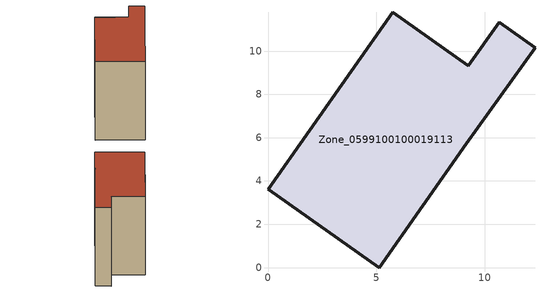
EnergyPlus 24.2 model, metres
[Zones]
Zone_0599100100019113
 floor ground (C_G): 9.16,5.71 5.13,0 0,3.62 5.76,11.78 9.24,9.32 10.68,11.34 12.33,10.15 z2.95
 wall outside (C_F): 5.76,11.78 0,3.62 5.13,0 9.16,5.71 12.33,10.15 10.68,11.34 9.24,9.32 5.76,11.78 z2.95:14.87
 roof outside (C_R): 9.24,9.32 5.76,11.78 0,3.62 5.13,0 9.16,5.71 12.33,10.15 10.68,11.34 z14.87
[BUILDING]
Pand.0599100100019113: North Axis=0; Terrain=City; Loads Convergence Tolerance Value=0.04; Temperature Convergence Tolerance Value=0.4; Solar Distribution=FullExterior; Maximum Number of Warmup Days=25; Minimum Number of Warmup Days=1
[Site:Location]
Rotterdam.The.Hague.AP_ZH_NLD Design_Conditions: Latitude=51.96; Longitude=4.45; Time Zone=1; Elevation=-4.5
[SITE:GROUNDTEMPERATURE:BUILDINGSURFACE]
18, 18, 18, 18, 18, 18, 18, 18, 18, 18, 18, 18
[MATERIAL] Thermal Absorptance=0.9; Solar Absorptance=0.7; Visible Absorptance=0.7
Name | Roughness | Thickness | Conductivity | Density | Specific Heat
G.TC.2015-2018 | MediumSmooth | 0.15 | 0.0428571 | 540 | 1210
F.TC.2015-2018 | Rough | 0.3 | 0.0666667 | 1920 | 840
R.TC.2015-2018 | MediumRough | 0.2 | 0.0333333 | 1500 | 1000
[CONSTRUCTION]
C_G: G.TC.2015-2018
C_F: F.TC.2015-2018
C_R: R.TC.2015-2018
[ZONE]
Zone_0599100100019113: Type=1; Multiplier=1; Ceiling Height=Autocalculate; Volume=Autocalculate; Floor Area=autocalculate; Part of Total Floor Area=Yes
[ZONEINFILTRATION:DESIGNFLOWRATE]
Infil_Zone_0599100100019113: Zone or ZoneList or Space or SpaceList=Zone_0599100100019113; Schedule=AlwaysOn; Design Flow Rate Calculation Method=Flow/Area; Flow Rate per Floor Area=0.0015; Constant Term Coefficient=1; Temperature Term Coefficient=0; Velocity Term Coefficient=0; Velocity Squared Term Coefficient=0
[HVACTEMPLATE:ZONE:IDEALLOADSAIRSYSTEM]
Zone_0599100100019113: Maximum Heating Supply Air Temperature=50; Minimum Cooling Supply Air Temperature=13; Maximum Heating Supply Air Humidity Ratio=0.0156; Minimum Cooling Supply Air Humidity Ratio=0.0077; Heating Limit=NoLimit; Cooling Limit=NoLimit; Dehumidification Control Type=ConstantSensibleHeatRatio; Cooling Sensible Heat Ratio=0.7; Dehumidification Setpoint=60; Humidification Control Type=None; Humidification Setpoint=30; Outdoor Air Method=None; Outdoor Air Flow Rate per Person=0.00944; Outdoor Air Flow Rate per Zone Floor Area=0; Outdoor Air Flow Rate per Zone=0; Demand Controlled Ventilation Type=None; Outdoor Air Economizer Type=NoEconomizer; Heat Recovery Type=None; Sensible Heat Recovery Effectiveness=0.7; Latent Heat Recovery Effectiveness=0.65
[ZONECONTROL:THERMOSTAT]
ThermostatControl_Zone_0599100100019113: Zone or ZoneList=Zone_0599100100019113; Control Type Schedule=DualSetpointControlType; Control 1=Thermostat_Zone_0599100100019113; Temperature Difference Between Cutout And Setpoint=0
[THERMOSTATSETPOINT:DUALSETPOINT]
Thermostat_Zone_0599100100019113: Heating Setpoint Temperature Schedule=HeatingSetpoint_Zone_0599100100019113; Cooling Setpoint Temperature Schedule=CoolingSetpoint_Zone_0599100100019113
[SCHEDULE:COMPACT]
HeatingSetpoint_Zone_0599100100019113: Through: 12/31, For: AllDays, Until: 24:00, 21
CoolingSetpoint_Zone_0599100100019113: Through: 12/31, For: AllDays, Until: 24:00, 24
DualSetpointControlType: Through: 12/31, For: AllDays, Until: 24:00, 4
AlwaysOn: Through: 12/31, For: AllDays, Until: 24:00, 1
